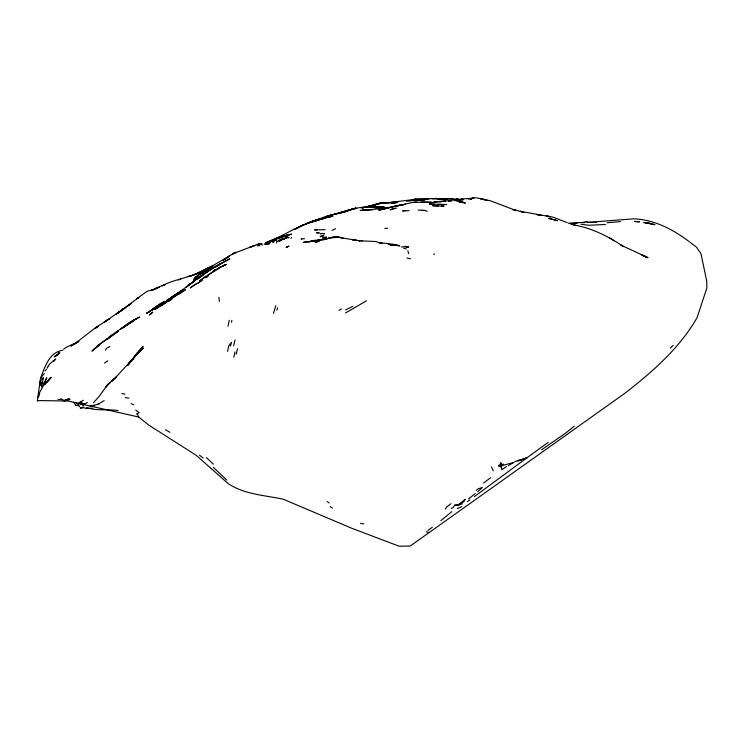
<?xml version="1.0" encoding="UTF-8"?>
<svg xmlns="http://www.w3.org/2000/svg" width="744" height="744" viewBox="0 0 744 744"><rect width="100%" height="100%" fill="white"/><g stroke="black" fill="none" stroke-linecap="round" stroke-linejoin="round"><path stroke-width="1.12" d="M320.924 234.221L320.673 233.439M80.529 404.717L80.715 401.965L83.226 404.68M234.983 351.986L233.793 357.204M236.229 354.116L237.485 348.731M227.599 351.335L228.761 345.821L231.505 342.389L230.417 346.053M235.104 339.962L233.597 345.728M275.782 305.71L273.485 313.336M44.221 381.951L43.626 385.234L39.441 392.86L39.637 394.041L37.433 398.403M259.061 246.134L259.331 244.739L260.047 244.655M228.008 326.235L229.254 320.255M231.486 322.319L231.895 320.366M276.61 243.037L276.926 241.53L277.8 241.158M42.101 387.336L41.301 385.68L43.487 378.054L40.585 378.026L37.293 401.1L38.8 400.57L68.067 401.025L138.663 417.031L149.014 425.243L196.388 455.44L227.869 483.33C243.92 494.509 264.715 495.169 283.38 499.271L351.447 528.138L399.147 546.226L410.242 546.022L624.7 393.409C652.172 372.186 679.607 348.118 697.035 317.744L706.8 288.198L706.8 281.576L700.96 253.639L696.542 247.222L690.367 242.498M218.866 297.256L219.424 301.348M276.796 310.164L277.698 307.737M502.321 465.856L503.13 463.884M45.189 381.319L46.77 377.747L44.398 382.955M105.564 350.145L106.429 348.359L109.87 346.518M47.105 368.308L47.914 366.662M500.805 462.852L501.372 465.679L500.703 466.934L498.526 465.288L498.991 466.33L500.805 462.852L501.289 465.028M286.663 247.268L288.998 246.078L286.077 247.529L287.007 246.636M93.502 402.69L98.636 396.998L107.601 384.778L116.548 376.715L113.813 379.459L141.137 349.792L134.125 357.241L139.677 350.712L135.352 355.855L137.919 352.591L131.288 360.84M262.046 245.371L262.372 244.86M291.611 237.457L290.969 238.387M462.377 503.902L454.612 505.306L453.115 507.575L451.227 508.459M48.118 366.336L49.755 363.89L55.688 358.98L53.698 361.454M47.439 381.765L49.048 379.533L46.946 382.165L50.862 377.282L44.352 384.574M264.25 244.33L265.682 243.065M269.933 242.869L271.002 241.651M127.28 365.611L137.315 353.474L142.588 348.359L137.315 353.474L128.693 364.058M445.34 509.091L446.809 506.887L450.985 503.697M44.38 373.544L40.585 378.026C45.096 366.866 48.881 352.479 62.803 350.247M287.974 238.154L289.025 237.299M127.41 365.276L133.436 358.069M129.67 362.663L132.041 359.761M276.294 240.786L276.759 240.228M127.949 364.811L130.618 361.64M274.062 241.828L272.769 242.656M127.14 365.527L130.498 361.751M131.911 360.105L133.957 357.743M279.939 240.386L279.428 240.944L281.79 240.182L278.637 241.186M128.442 363.993L130.442 361.835M57.521 354.73L56.711 355.548L58.897 353.567M78.762 403.946L80.715 401.965L83.319 405.359M45.049 370.819L46.426 369.47M129.809 304.622L131.037 303.422L128.619 305.7L131.27 303.431M43.487 378.054L39.627 381.719L42.408 382.528L43.626 385.234L41.301 385.68L39.376 383.644L42.408 382.528M59.808 352.619L56.525 355.79L54.228 356.878L58.962 353.298M78.743 405.536L75.721 405.341L73.665 402.244M202.349 275.717L203.596 274.583M63.584 349.206L66.318 347.253L77.767 341.933M172.831 296.772L168.06 300.464L190.38 283.91L188.269 285.343M670.409 347.941L673.339 345.318M177.212 294.708L180.169 292.885L171.873 297.953L161.215 305.775L172.85 297.591M108.81 319.362L109.814 318.572L104.002 322.459L123.634 308.574L121.951 309.69M468.488 498.982L475.174 493.625M490.659 477.676L483.637 483.005M173.38 296.633L179.109 292.429M170.162 298.949L173.752 296L154.817 309.467L166.321 301.738L162.629 304.463M159.635 306.175L156.984 308.369L161.783 304.705M189.999 284.227L185.693 287.603L195.077 280.107L192.687 281.902L194.565 280.2L204.805 272.964L214.7 266.733L216.923 265.859L212.189 268.37L229.747 258.8L215.379 266.882L220.01 264.26M508.282 465.744L513.044 462.684L499.791 466.107M207.855 276.117L205.772 277.828L208.497 275.587M173.854 296.298L177.342 293.722M477.75 491.654L482.382 487.506L478.476 488.659L476.179 490.38M201.68 272.918L199.801 274.424L210.775 266.873L233.551 253.49L254.374 245.585M345.514 312.964L366.42 300.846M136.617 298.865L138.821 297.433L117.096 313.522L124.899 308.062L124.285 308.388M170.478 298.679L166.814 301.413M179.732 292.085L181.22 290.904L179.89 291.881M137.073 318.348L139.519 317L124.787 325.881L134.645 319.799L129.633 322.691M192.101 282.859L194.1 281.306L189.543 284.627L191.245 283.455M451.813 511.621L440.839 520.707M83.616 407.014L80.259 408.075L82.417 408.019M212.17 272.49L224.772 264.948L222.614 266.008M457.541 505.483L465.335 499.252L463.707 501.828L458.676 504.665L454.612 505.306M77.646 341.654L76.186 342.677L95.269 327.872L107.927 319.697L105.695 321.064M181.508 290.634L183.043 289.472M474.347 496.629C499.019 478.513 523.46 460.211 548.226 442.345M201.866 275.773L203.428 274.601M79.413 403.453L80.715 402.476L82.119 402.895L83.505 405.378M137.11 298.549L146.968 291.332L153.05 289.76L151.051 290.327L170.72 281.892L197.309 273.894M151.497 310.406L153.645 308.797L146.838 313.15L160.379 304.789L146.828 313.196L149.2 311.829M172.766 296.819L168.683 299.99L173.185 296.847M427.93 530.509L432.32 527.282M201.206 276.349L202.563 275.354M574.294 426.2L565.049 433.529L541.613 449.776M195.839 279.716L189.441 284.627L197.188 278.916M162.536 304.556L163.931 303.543M177.946 294.252L180.69 292.262L177.239 294.884M110.177 337.172L118.194 331.182L106.699 339.608L109.452 337.692M122.983 327.788L132.497 321.557L122.667 327.407L115.85 332.438L118.231 330.996M121.17 310.574L123.681 308.918L121.17 310.574L122.9 309.355M170.441 299.869L172.655 298.316L168.209 301.422L170.441 299.869L169.353 300.623M173.445 296.344L174.887 295.349M129.242 304.928L119.059 312.22L122.76 309.42M208.013 271.467L205.251 273.327M104.486 363.063L107.778 360.849M467.362 501.651L469.855 499.977M209.464 270.109L207.409 271.467L211.584 268.891M171.873 297.953L174.896 295.963M180.253 293.173L185.442 289.704L178.774 293.982L181.099 292.708M171.399 298.53L176.533 295.377M206.255 272.564L207.883 271.523M164.247 303.636L167.251 301.729M202.405 272.444L203.875 271.514L194.788 277.531L208.143 269.17M173.585 297.116L174.263 296.689M205.911 272.825L207.548 271.783M461.81 506.683L457.355 508.515M212.561 268.658L208.376 271.262M198.862 277.884L200.527 276.842M173.603 296.261L175.091 295.34M76.427 342.51L70.959 346.072L78.91 341.561M104.188 400.663L97.538 404.513M83.384 400.198L77.525 403.76L76.028 402.411M201.485 272.992L210.487 267.989L208.925 268.779M213.379 268.175L221.042 263.246L215.853 266.622L217.936 265.441L217.471 265.72M258.549 243.995L261.953 243.762L260.428 244.655M211.445 272.927L207.269 275.624L219.322 267.282L226.669 264.315L222.912 265.85M204.479 270.063C191.673 277.884 209.203 266.771 211.575 266.863L206.851 268.77M196.574 279.279L198.034 278.396M135.464 319.306L137.101 318.33L129.837 322.766L134.59 319.827M511.872 463.642C516.336 459.866 522.167 460.359 527.143 457.579L518.233 460.787M82.919 404.903L84.863 403.76L81.896 404.411M267.589 242.981L277.177 237.978L287.696 234.853L275.819 239.122M203.568 271.737L205.846 270.435M273.16 240.256L270.314 241.372L274.806 239.177L271.941 240.712M294.354 229.561L301.088 226.092L295.973 228.641M37.646 396.747L38.902 396.041M202.154 271.458L208.804 267.924L206.367 269.114M207.297 268.565L194.37 274.592L196.9 273.606M82.863 404.969L87.457 402.439M338.985 310.332L341.431 308.993M214.598 267.301L216.299 266.38M352.796 306.351L345.597 309.923M257.219 245.873L259.331 244.739M136.394 414.101L139.156 412.641L135.696 410.065M342.007 212.589L344.909 211.073L348.118 210.719L344.537 211.556M266.519 243.083L273.243 239.782L266.296 242.963M65.193 400.449L69.127 398.663L66.876 399.705M212.365 266.352L210.599 266.622L197.699 273.346L207.688 268.612M195.97 274.22L198.406 272.992M272.648 240.396L277.726 238.052L275.252 239.094M433.631 254.42L434.645 253.909M270.035 241.744L272.471 240.535M506.469 466.562L501.754 469.789L501.372 465.679M265.469 244.451L266.175 244.125M210.106 267.914L207.706 269.049L209.948 268.026M332.084 230.333L335.581 228.678M266.25 242.981L267.849 242.228L266.147 242.972M206.637 268.975L209.343 267.728M91.224 406.243L94.758 405.74M151.73 290.458L154.166 289.36M259.228 243.586L252.039 246.515M308.044 223.079L303.664 224.995M470.831 198.536L473.984 198.099L470.636 198.955L473.444 197.69L477.109 197.932L490.482 200.815L513.286 209.492L523.822 212.328L520.354 211.333L553.22 217.229L567.198 222.623M155.04 288.988L159.523 287.063L154.613 289.174L156.64 288.328M266.78 243.018L269.226 241.93L266.166 242.553M308.918 222.689L319.901 218.792L317.204 219.852M265.803 243.056L268.389 241.949M199.076 272.713L191.441 275.652L193.71 275.233L188.027 276.554L190.343 276.322M302.762 225.358L300.957 226.074L311.15 221.852L308.276 222.716L305.803 223.944L324.114 218.438L308.081 222.884L293.164 229.598L280.888 236.211L265.627 242.693M314.619 220.819L311.941 221.889L325.305 216.616L345.886 211.575L339.878 213.017L346.295 211.157L328.327 215.862L343.57 211.603L337.962 213.612L350.089 209.501L356.748 208.497M349.987 210.124C361.286 205.437 374.176 207.595 386.071 208.013M211.463 267.217L209.687 267.914L211.352 267.282M287.389 236.871L285.064 237.764L287.779 236.806M313.996 220.652L311.345 221.666L316.693 219.759M317.288 219.657L314.47 220.736L316.293 220.15M376.055 204.275L373.032 205.418L379.18 203.317L397.873 201.959L391.828 202.703M251.267 246.803L249.705 247.389L254.839 245.474M272.927 241.205L275.317 240.349L272.09 241.409M213.398 265.692L210.859 266.594L212.449 266.343M152.25 290.374L152.743 290.216M370.382 206.516L373.376 205.549L360.896 207.734M178.402 279.949L180.699 279.195M284.013 238.908L286.496 238.108L280.972 239.531L284.013 238.908L283.492 239.019M269.7 241.688L267.31 242.442L270.267 242.032L267.31 242.442L269.254 241.902M365.072 207.316L379.105 203.447L397.575 202.47L391.502 202.963M470.636 198.955L472.961 198.248L463.112 198.881L460.136 199.811L462.824 199.206M352.954 208.962L346.434 210.84L355.874 207.995L352.907 209.334L346.62 210.673L348.862 210.31M281.502 239.419L284.422 238.545L278.554 240.266M362.17 208.06L364.142 207.492M362.207 208.06L364.235 207.492M329.778 216.802L326.914 217.592L333.107 216.169M369.294 207.613L372.214 206.804L384.127 206.795L373.572 207.167M382.202 209.315L378.761 210.254L391.363 207.157L382.202 209.315L385.559 208.534M518.01 460.899L521.414 459.969M77.33 405.489L78.929 405.062M268.24 242.228L265.394 242.981L267.793 242.349M596.372 222.475L588.523 222.372L585.965 221.656L583.082 222.41L568.258 223.191M66.681 400.216L70.001 399.37L67.193 399.928M459.55 199.885L461.94 199.318L459.69 199.866M454.491 200.555L462.694 199.187M434.552 202.201L445.721 201.122L439.816 201.763M376.232 204.368L379.254 203.624L373.172 205.065L379.235 203.661M99.222 404.02L89.978 406.103M320.441 236.192L323.714 235.402M397.315 205.753L391.632 207.009L414.203 202.136L428.498 202.442L420.955 202.442M394.748 206.339L400.365 205.065M322.422 238.294L326.114 237.466M64.04 400.328L65.788 399.928L64.775 401.109L62.868 400.458M421.802 199.922L409.507 200.778L412.436 200.127L424.824 199.959L418.435 199.922M324.319 239.308L329.183 238.136L323.184 239.745C329.648 237.885 336.483 235.448 343.086 238.201L340.668 237.708L359.752 240.833L358.775 240.749L375.367 241.502L381.319 243.111L380.482 242.944L386.917 243.409L390.386 244.469L388.805 244.153L393.13 244.106L396.868 245.241L391.409 244.702L399.668 245.52M322.896 237.624L326.43 236.862M378.733 209.436L381.635 208.832M382.1 203.019L379.068 203.651L385.187 202.721M320.069 236.778L323.426 236.081M348.434 210.227L350.712 209.789L348.592 210.171M409.507 200.778L406.568 201.317M321.343 239.959L325.667 239.159L317.037 240.377L320.376 240.238M455.626 505.52L460.173 504.72M320.645 240.079L314.498 240.321L311.224 241.121L315.242 240.47L308.667 241.781L315.865 240.563L303.366 242.395L306.788 241.819M397.566 205.697L405.434 204.33M266.929 244.125L269.365 243.734L266.51 244.106M380.268 203.493L385.373 203.01M382.602 208.692L387.689 208.032L384.806 208.329L386.899 208.143M415.375 199.355L413.218 199.634L416.119 198.75L428.888 198.676L425.847 199.02M415.44 199.336L388.675 202.61M620.459 221.591L607.067 222.754M458.843 199.671L461.94 199.318M405.685 210.543L402.513 210.887L409.033 210.626M405.499 204.284L383.941 208.432L360.152 210.468L372.698 209.864M384.76 228.529L387.689 228.222M605.374 224.465L588.755 225.265L580.98 224.223M325.258 229.663L314.554 229.915L316.953 229.859M92.795 408.224L86.127 408.391L82.333 407.433M433.864 201.903L451.562 200.517L454.528 199.708L454.817 200.434M454.891 200.136L457.988 199.885M423.866 199.057L435.138 198.443L453.236 199.001M572.871 223.535L577.158 223.2M582.943 222.754L584.738 222.614M304.436 238.759L301.004 238.991L301.683 238.954M438.039 199.001L449.943 198.732L461.875 199.625M397.361 202.573L391.344 202.805L394.357 202.759M306.407 241.874L309.978 241.651M333.293 237.596L330.457 237.764L334.093 237.522M448.502 201.215L451.515 201.038M386.982 208.115L379.18 208.608L387.503 208.385M468.227 199.039L471.296 198.871M75.721 405.341L78.752 405.182M418.23 210.115L424.443 210.338L427.233 211.296M58.004 399.472L61.501 399.361L63.361 400.086M446.651 204.535L438.281 204.33M431.111 201.996L420.964 202.154M461.271 202.312L463.345 202.266L459.085 201.773M401.183 246.887L404.736 246.822M438.197 199.02L447.144 199.001M441.378 206.144L444.149 206.097L435.575 205.874M434.98 202.424L429.056 202.508L431.678 202.573M374.818 207.929L377.794 207.92M384.602 208.311L386.527 208.329M461.122 199.736L462.935 199.764M434.319 204.237L429.26 204.023L441.266 204.395M405.954 246.989L408.772 247.101L405.992 246.952L407.87 247.082L406.959 246.924M434.598 205.828L432.655 205.735L438.523 205.902M456.193 199.132L462.024 199.55M422.081 210.403L424.117 210.552M456.1 199.187L463.438 199.708M361.193 240.982L362.142 241.065M319.502 232.946L316.386 232.667L318.804 232.993M118.138 410.576C107.648 408.837 96.878 411.237 86.695 407.591M128.935 398.133L125.308 397.649M546.654 216.039L550.402 216.69L546.654 216.039L547.621 216.206M321.259 233.346L324.486 233.932L322.645 233.356M360.589 523.33L363.742 523.916M651.735 223.786L643.783 222.475L650.33 223.507M520.772 211.408L522.958 211.845M406.866 257.982L410.465 258.763M642.872 255.871L645.783 256.522L643.634 255.992M426.219 531.848L429.316 532.537M125.011 394.181L121.858 393.446M574.517 225.06C592.094 228.222 608.313 236.341 622.979 246.292L620.989 245.157L648.015 257.666L644.211 256.178M462.508 202.349L465.428 203.112L458.564 201.485L461.364 202.061L458.295 200.833M403.592 248.18L406.41 248.998M386.917 243.409L387.745 243.66M585.965 221.656L588.188 222.344L633.525 218.838C654.199 219.48 673.32 229.543 689.483 241.865M571.587 224.214L576.014 225.618L570.109 223.628M455.793 200.75L457.746 201.373M133.79 404.792L131.242 403.648M59.734 353.233L58.358 351.912M62.45 399.826L60.934 398.793M165.596 429.716L169.818 432.292M609.634 237.838L614.126 240.796M330.243 506.608L332.345 508.115M405.192 246.087L406.019 246.683M327.221 501.586L329.127 502.963M203.205 458.034L199.439 455.142M206.413 457.588L213.37 464.182M226.688 479.992L213.342 467.362M78.213 405.396L79.701 406.838M491.477 466.897L493.226 470.84M137.64 414.436L138.663 417.031M407.805 250.83L408.707 253.676M129.921 362.309L128.024 364.886L129.921 362.309M137.119 353.149L135.65 355.018L143.034 346.351L137.119 353.149M135.957 355.13L131.465 360.58L135.957 355.13M107.527 384.927L105.555 387.289L110.112 382.425L106.55 385.969L108.819 383.662L107.527 384.927M46.556 382.221L44.426 384.657L46.537 382.286M50.983 377.664L48.741 379.97L50.983 377.664M139.37 351.289L137.538 353.13L143.304 347.987L139.37 351.289M94.079 349.057L91.94 351.14L99.743 344.76L94.079 349.057M113.981 379.152L111.442 381.44L113.981 379.152M152.678 312.22L149.73 314.87L152.678 312.22M110.968 335.591L108.81 337.469L118.138 330.968L110.968 335.591M199.755 277.252L197.839 278.861L204.191 273.978L199.755 277.252M201.512 279.437L199.522 281.093L206.311 276.043L201.512 279.437M109.005 337.525L97.204 346.016L109.005 337.525M214.849 269.83L212.933 271.365L215.323 269.486L214.849 269.83M159.997 303.989L151.246 310.118L164.591 301.329L159.997 303.989M229.171 256.289L223.302 260.27L229.171 256.289M202.043 280.237L197.634 283.343L202.043 280.237M197.895 276.229L193.831 279.251L197.895 276.229M95.632 328.03L94.758 328.681L98.385 326.253L95.632 328.03M191.534 286.924L190.25 287.882L196.881 283.445L191.534 286.924M173.585 295.777L171.464 297.358L178.067 292.978L173.585 295.777M118.78 312.331L116.334 313.94L118.78 312.331M157.83 305.719L153.357 308.686L157.83 305.719M173.696 296.038L166.963 300.269L173.696 296.038M155.71 307.765L153.515 309.262L157.998 306.463L155.71 307.765M122.76 327.63L120.342 329.257L127.633 324.514L122.76 327.63M134.357 319.771L126.992 324.3L134.357 319.771M233.867 253.276L231.784 254.55L236.09 252.216L233.867 253.276M298.446 227.264L295.991 228.733L298.465 227.311M283.659 235.095L278.637 237.476L283.659 235.095M314.61 220.717L312.871 221.545L314.61 220.717M165.159 284.506L162.341 285.789L165.159 284.506M393.074 208.59L390.163 209.845L396.171 208.171L393.074 208.59M276.433 238.74L274.024 239.735L281.39 237.401L276.433 238.74M303.44 225.023L300.716 226.046L303.44 225.023M286.524 235.578L281.725 237.215L291.639 234.1L286.524 235.578M376.204 204.628L367.238 206.609L376.204 204.628M328.569 215.825L325.649 216.792L331.48 214.988L328.569 215.825M327.248 217.285L324.449 218.159L330.513 216.588L327.248 217.285M318.283 241.409L315.475 242.274L319.288 241.121L318.283 241.409M382.314 202.842L379.235 203.465L382.342 202.907M365.555 209.901L362.468 210.413L365.555 209.901M393.344 244.72L390.358 245.222L394.004 244.664L393.344 244.72M337.534 237.113L334.4 237.578L338.948 237.113L337.534 237.113M335.749 237.048L332.419 237.345L337.069 237.029L335.749 237.048M384.462 203.075L382.36 203.196L384.481 203.084M437.816 198.611L431.948 198.639L443.889 199.02L437.816 198.611M417.272 202.359L414.38 202.405L417.189 202.377M637.469 221.656L634.446 221.424L639.44 221.842L637.469 221.656M355.325 240.154L352.814 240.014L356.385 240.238L355.325 240.154M447.228 198.908L444.317 198.685L447.228 198.908M648.675 223.163L645.708 222.912L654.98 224.679L648.675 223.163M398.691 245.613L396.775 245.325L399.537 245.939L398.691 245.613M538.544 214.849L536.61 214.486L541.297 215.397L538.544 214.849M379.561 242.684L378.715 242.525L382.165 243.344L379.561 242.684M515.592 210.124L512.96 209.622L515.592 210.124M486.706 200.238L480.652 198.722L486.706 200.238M549.677 218.587L548.616 218.29L552.662 219.452L549.677 218.587M557.396 220.745L553.257 219.499L557.396 220.745M644.518 256.15L641.319 254.578L647.234 257.619L644.518 256.15"/></g></svg>
